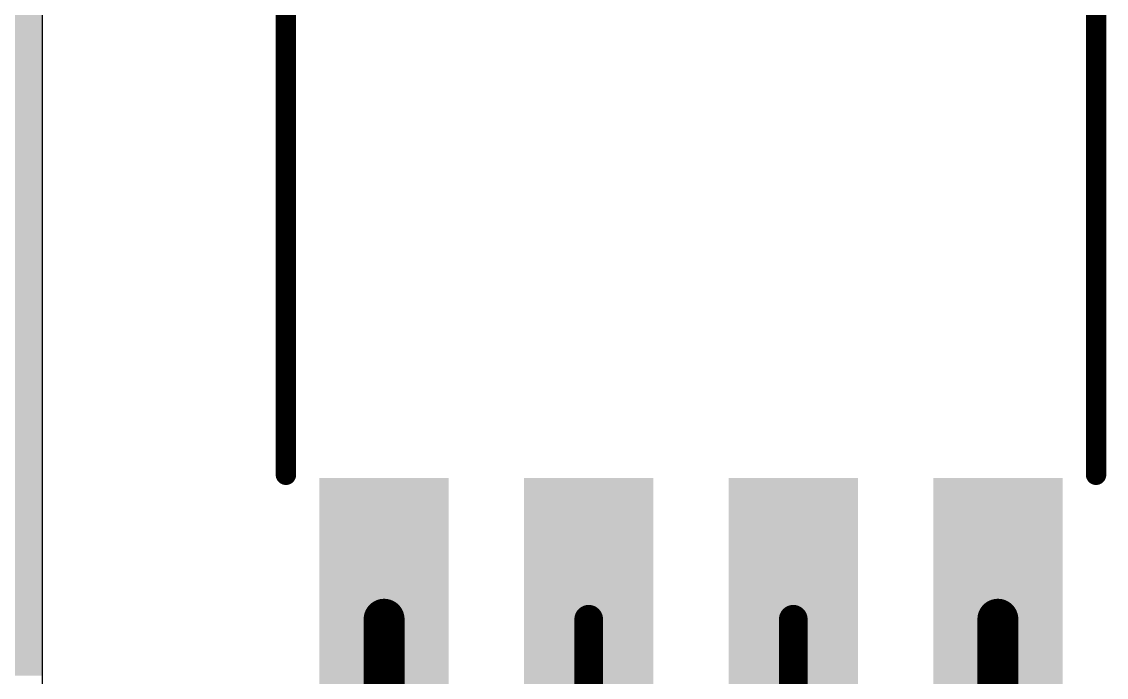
# Model space of a CAD drawing. Header units: inches. Extents: x -4 to 5258, y -4 to 5281.
# Drawn here: x 115.3 to 122.03, y 30.85 to 34.92 of the extents above; entities that cross this region are included whole.
import ezdxf

# ---------------------------------------------------------------- set-up
doc = ezdxf.new("R2010")
doc.units = ezdxf.units.IN
for name, color, linetype in [('Top Layer', 1, 'Continuous'), ('Top Overlay', 2, 'Continuous'), ('Top Paste', 8, 'Continuous'), ('Top Solder', 216, 'Continuous')]:
    doc.layers.add(name, color=color, linetype=linetype)

# ---------------------------------------------------------------- blocks, each defined once
blk = doc.blocks.new('SOIC_8_0_154___3_90___W______25')
at = {"layer": 'Top Layer'}
for points in [[(-3.475, 1.605), (-3.475, 2.205), (-1.925, 2.205), (-1.925, 1.605)], [(1.925, 1.605), (1.925, 2.205), (3.475, 2.205), (3.475, 1.605)], [(-3.475, 0.335), (-3.475, 0.935), (-1.925, 0.935), (-1.925, 0.335)], [(1.925, 0.335), (1.925, 0.935), (3.475, 0.935), (3.475, 0.335)], [(-3.475, -0.935), (-3.475, -0.335), (-1.925, -0.335), (-1.925, -0.935)], [(1.925, -0.935), (1.925, -0.335), (3.475, -0.335), (3.475, -0.935)], [(-3.475, -2.205), (-3.475, -1.605), (-1.925, -1.605), (-1.925, -2.205)], [(1.925, -2.205), (1.925, -1.605), (3.475, -1.605), (3.475, -2.205)]]:
    blk.add_hatch(color=1, dxfattribs=at).paths.add_polyline_path(points)
at = {"layer": 'Top Overlay'}
blk.add_hatch(color=2, dxfattribs=at).paths.add_polyline_path([(-1.8382, 1.625), (-1.4826, 1.625), (-1.4826, 2.2092), (-1.8382, 2.2092)])
at = {"layer": 'Top Paste'}
for points in [[(-3.475, 1.605), (-3.475, 2.205), (-1.925, 2.205), (-1.925, 1.605)], [(1.925, 1.605), (1.925, 2.205), (3.475, 2.205), (3.475, 1.605)], [(-3.475, 0.335), (-3.475, 0.935), (-1.925, 0.935), (-1.925, 0.335)], [(1.925, 0.335), (1.925, 0.935), (3.475, 0.935), (3.475, 0.335)], [(-3.475, -0.935), (-3.475, -0.335), (-1.925, -0.335), (-1.925, -0.935)], [(1.925, -0.935), (1.925, -0.335), (3.475, -0.335), (3.475, -0.935)], [(-3.475, -2.205), (-3.475, -1.605), (-1.925, -1.605), (-1.925, -2.205)], [(1.925, -2.205), (1.925, -1.605), (3.475, -1.605), (3.475, -2.205)]]:
    blk.add_hatch(color=8, dxfattribs=at).paths.add_polyline_path(points)
at = {"layer": 'Top Solder'}
for points in [[(-3.5766, 1.5034), (-3.5766, 2.3066), (-1.8234, 2.3066), (-1.8234, 1.5034)], [(1.8234, 1.5034), (1.8234, 2.3066), (3.5766, 2.3066), (3.5766, 1.5034)], [(-3.5766, 0.2334), (-3.5766, 1.0366), (-1.8234, 1.0366), (-1.8234, 0.2334)], [(1.8234, 0.2334), (1.8234, 1.0366), (3.5766, 1.0366), (3.5766, 0.2334)], [(-3.5766, -1.0366), (-3.5766, -0.2334), (-1.8234, -0.2334), (-1.8234, -1.0366)], [(1.8234, -1.0366), (1.8234, -0.2334), (3.5766, -0.2334), (3.5766, -1.0366)], [(-3.5766, -2.3066), (-3.5766, -1.5034), (-1.8234, -1.5034), (-1.8234, -2.3066)], [(1.8234, -2.3066), (1.8234, -1.5034), (3.5766, -1.5034), (3.5766, -2.3066)]]:
    blk.add_hatch(color=216, dxfattribs=at).paths.add_polyline_path(points)
at = {"layer": 'Top Overlay'}
for points in [[(1.8034, 2.5146, 0.127, 0.127, 0), (-1.8288, 2.5146, 0.127, 0.127, 0)], [(-3.794, 1.8034, 0.127, 0.127, 0), (-3.794, 2.0574, 0.127, 0.127, 0)], [(-3.667, 1.9304, 0.127, 0.127, 0), (-3.794, 2.0574, 0.127, 0.127, 0)], [(-3.794, 1.8034, 0.127, 0.127, 0), (-3.667, 1.9304, 0.127, 0.127, 0)], [(1.8034, -2.5146, 0.127, 0.127, 0), (-1.8288, -2.5146, 0.127, 0.127, 0)]]:
    blk.add_lwpolyline(points, format="xyseb", dxfattribs=at)
for points in [[(-1.8606, 2.5146, 0.0635, 0.0635, 1), (-1.7971, 2.5146, 0.0635, 0.0635, 1)], [(1.7716, 2.5146, 0.0635, 0.0635, 1), (1.8352, 2.5146, 0.0635, 0.0635, 1)], [(-3.8258, 2.0574, 0.0635, 0.0635, 1), (-3.7623, 2.0574, 0.0635, 0.0635, 1)], [(-3.8258, 2.0574, 0.0635, 0.0635, 1), (-3.7623, 2.0574, 0.0635, 0.0635, 1)], [(-3.6988, 1.9304, 0.0635, 0.0635, 1), (-3.6353, 1.9304, 0.0635, 0.0635, 1)], [(-3.6988, 1.9304, 0.0635, 0.0635, 1), (-3.6353, 1.9304, 0.0635, 0.0635, 1)], [(-3.8258, 1.8034, 0.0635, 0.0635, 1), (-3.7623, 1.8034, 0.0635, 0.0635, 1)], [(-3.8258, 1.8034, 0.0635, 0.0635, 1), (-3.7623, 1.8034, 0.0635, 0.0635, 1)], [(-1.8606, -2.5146, 0.0635, 0.0635, 1), (-1.7971, -2.5146, 0.0635, 0.0635, 1)], [(1.7716, -2.5146, 0.0635, 0.0635, 1), (1.8352, -2.5146, 0.0635, 0.0635, 1)]]:
    blk.add_lwpolyline(points, format="xyseb", close=True, dxfattribs=at)

msp = doc.modelspace()

# ---------------------------------------------------------------- hatches: boundary and pattern name
at = {"layer": 'Top Layer'}
msp.add_hatch(color=1, dxfattribs=at).paths.add_polyline_path([(115.427, 39.9132), (107.8534, 39.9132), (107.8534, 30.8627), (115.427, 30.8627)])

# ---------------------------------------------------------------- linework, layer by layer
msp.add_line((115.4272, 41.4037), (115.4269, 21.5917), dxfattribs=at)
msp.add_line((115.4272, 41.4037), (115.4269, 21.5917), dxfattribs=at)
for points in [[(117.5499, 29.4953, 0.254, 0.254, 0), (117.5499, 31.2125, 0.254, 0.254, 0)], [(121.3599, 29.4953, 0.254, 0.254, 0), (121.3599, 31.2125, 0.254, 0.254, 0)], [(118.8199, 30.7375, 0.1778, 0.1778, 0), (118.8199, 31.2125, 0.1778, 0.1778, 0)], [(120.0899, 30.7375, 0.1778, 0.1778, 0), (120.0899, 31.2125, 0.1778, 0.1778, 0)]]:
    msp.add_lwpolyline(points, format="xyseb", dxfattribs=at)
for points in [[(117.4864, 31.2125, 0.127, 0.127, 1), (117.6134, 31.2125, 0.127, 0.127, 1)], [(121.2964, 31.2125, 0.127, 0.127, 1), (121.4234, 31.2125, 0.127, 0.127, 1)], [(118.7755, 31.2125, 0.0889, 0.0889, 1), (118.8644, 31.2125, 0.0889, 0.0889, 1)], [(120.0455, 31.2125, 0.0889, 0.0889, 1), (120.1344, 31.2125, 0.0889, 0.0889, 1)]]:
    msp.add_lwpolyline(points, format="xyseb", close=True, dxfattribs=at)

# ---------------------------------------------------------------- block references
at = {"rotation": 270}
msp.add_blockref('SOIC_8_0_154___3_90___W______25', (119.4549, 33.9125), dxfattribs=at)

doc.saveas('drawing.dxf')
